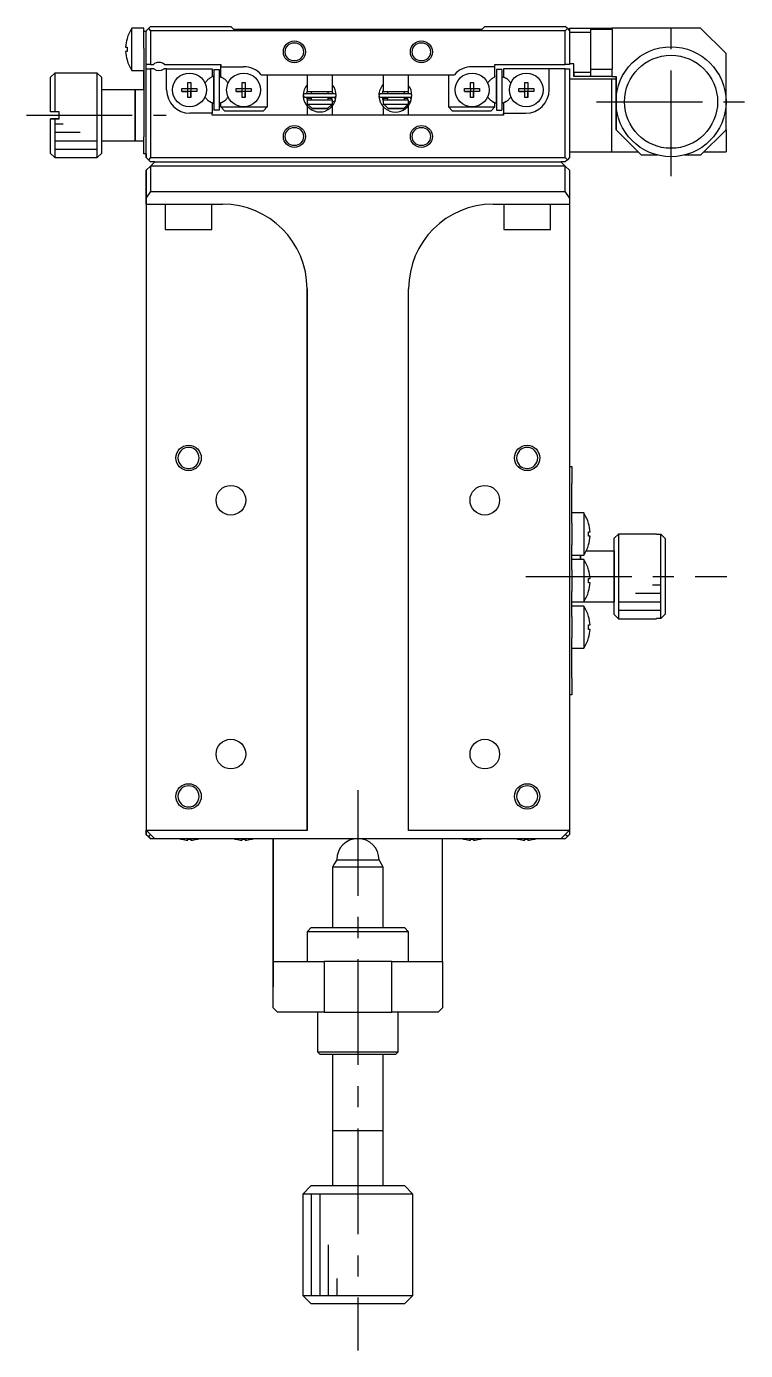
# Model space of a CAD drawing. Extents: x -300 to 278, y 128 to 594.
# Drawn here: x -117 to -32.1, y 437.4 to 593.9 of the extents above; entities that cross this region are included whole.
import ezdxf

# ---------------------------------------------------------------- set-up
doc = ezdxf.new("R2010")
doc.units = 0
doc.header["$LTSCALE"] = 10
doc.linetypes.add('CENTER', pattern=[2, 1.25, -0.25, 0.25, -0.25])
doc.layers.get('0').update_dxf_attribs({"linetype": 'CONTINUOUS'})
doc.layers.add('CENTER', color=1, linetype='CENTER')

msp = doc.modelspace()

# ---------------------------------------------------------------- linework, layer by layer
at = {"color": 7, "linetype": 'CONTINUOUS'}
for p, q in [((-104.574476, 588.707334), (-104.574476, 593.707334)), ((-103.182819, 593.707334), (-104.574476, 593.707334)), ((-103.182819, 593.357334), (-103.182819, 593.707334)), ((-103.182819, 591.357334), (-103.182819, 593.357334)), ((-103.182819, 593.357334), (-102.882819, 593.357334)), ((-102.882819, 593.407334), (-102.632819, 593.657334)), ((-102.632819, 593.657334), (-102.882819, 593.407334)), ((-102.882819, 589.407334), (-102.882819, 593.407334)), ((-102.882819, 593.407334), (-102.882819, 593.357334)), ((-102.382819, 593.907334), (-102.632819, 593.657334)), ((-102.632819, 593.657334), (-102.382819, 593.907334)), ((-102.632819, 593.657334), (-102.382819, 593.407334)), ((-102.382819, 593.907334), (-92.882819, 593.907334)), ((-102.382819, 593.407334), (-102.382819, 589.407334)), ((-53.382819, 593.407334), (-102.382819, 593.407334)), ((-92.532819, 593.557334), (-92.882819, 593.907334)), ((-63.232819, 593.557334), (-92.532819, 593.557334)), ((-62.882819, 593.907334), (-63.232819, 593.557334)), ((-63.232819, 593.557334), (-62.882819, 593.907334)), ((-62.882819, 593.907334), (-53.382819, 593.907334)), ((-53.132819, 593.657334), (-53.382819, 593.907334)), ((-53.382819, 593.407334), (-53.132819, 593.657334)), ((-53.382819, 589.407334), (-53.382819, 593.407334)), ((-53.132819, 593.657334), (-52.882819, 593.407334)), ((-52.882819, 593.707334), (-52.882819, 593.407334)), ((-52.882819, 593.407334), (-52.882819, 593.707334)), ((-52.882819, 593.707334), (-50.382819, 593.707334)), ((-52.882819, 593.407334), (-52.882819, 589.407334)), ((-50.382819, 593.207334), (-52.882819, 593.207334)), ((-50.382819, 593.707334), (-50.382819, 593.207334)), ((-50.382819, 593.707334), (-47.882819, 593.707334)), ((-47.882819, 593.638155), (-50.382819, 593.638155)), ((-47.782819, 593.557334), (-50.382819, 593.557334)), ((-50.382819, 593.207334), (-50.382819, 588.507334)), ((-47.882819, 593.707334), (-47.882819, 593.638155)), ((-37.382819, 593.707334), (-47.882819, 593.707334)), ((-47.882819, 593.638155), (-47.882819, 593.557334)), ((-47.782819, 588.857334), (-47.782819, 593.557334)), ((-34.382819, 590.707334), (-37.382819, 593.707334)), ((-105.152255, 592.469267), (-105.1454, 592.465923)), ((-105.152255, 592.469267), (-105.1454, 592.465923)), ((-105.317772, 591.467334), (-105.1454, 591.467334)), ((-105.1454, 590.947334), (-105.317772, 590.947334)), ((-105.1454, 591.467334), (-105.1454, 590.947334)), ((-103.182819, 591.357334), (-103.182819, 580.857334)), ((-34.382819, 585.007334), (-34.382819, 590.707334)), ((-105.1454, 589.948744), (-105.152255, 589.945401)), ((-105.1454, 589.948744), (-105.152255, 589.945401)), ((-104.574476, 588.707334), (-103.182819, 588.707334)), ((-103.182819, 586.407334), (-103.182819, 588.707334)), ((-102.882819, 588.907334), (-102.882819, 589.407334)), ((-102.382819, 589.407334), (-102.882819, 589.407334)), ((-102.882819, 578.407334), (-102.882819, 588.907334)), ((-102.882819, 588.907334), (-102.382819, 588.907334)), ((-102.382819, 589.407334), (-102.044257, 589.407334)), ((-102.382819, 588.907334), (-102.382819, 578.407334)), ((-101.982819, 588.907334), (-102.382819, 588.907334)), ((-100.482819, 588.907334), (-100.782819, 588.907334)), ((-100.721381, 589.407334), (-94.082819, 589.407334)), ((-100.482819, 586.407334), (-100.482819, 588.907334)), ((-100.482819, 588.907334), (-95.082819, 588.907334)), ((-95.082819, 588.907334), (-95.082819, 587.951746)), ((-94.882819, 588.807334), (-94.882819, 584.007334)), ((-94.882819, 588.807334), (-94.282819, 588.807334)), ((-94.882819, 588.807334), (-94.882819, 587.96623)), ((-94.282819, 588.807334), (-94.282819, 584.007334)), ((-94.082819, 589.407334), (-94.082819, 589.157334)), ((-94.082819, 589.157334), (-94.082819, 589.407334)), ((-94.082819, 589.157334), (-91.382819, 589.157334)), ((-94.082819, 587.951746), (-94.082819, 589.157334)), ((-94.082819, 587.951746), (-94.082819, 589.157334)), ((-61.682819, 589.157334), (-64.382819, 589.157334)), ((-61.682819, 589.157334), (-61.682819, 589.407334)), ((-61.682819, 589.407334), (-53.382819, 589.407334)), ((-61.682819, 587.951746), (-61.682819, 589.157334)), ((-61.482819, 588.807334), (-61.482819, 584.007334)), ((-61.482819, 588.807334), (-61.482819, 587.96623)), ((-60.882819, 588.807334), (-61.482819, 588.807334)), ((-60.882819, 588.807334), (-60.882819, 584.007334)), ((-60.682819, 588.907334), (-60.682819, 587.951746)), ((-55.282819, 588.907334), (-60.682819, 588.907334)), ((-60.682819, 588.907334), (-60.682819, 587.951746)), ((-55.282819, 586.407334), (-55.282819, 588.907334)), ((-53.382819, 588.907334), (-55.282819, 588.907334)), ((-55.282819, 586.407334), (-55.282819, 588.907334)), ((-52.882819, 589.407334), (-53.382819, 589.407334)), ((-53.382819, 578.407334), (-53.382819, 588.907334)), ((-53.382819, 588.907334), (-52.882819, 588.907334)), ((-52.382819, 589.507334), (-52.882819, 589.507334)), ((-52.882819, 588.907334), (-52.882819, 578.407334)), ((-52.382819, 588.507334), (-52.382819, 589.507334)), ((-52.382819, 588.507334), (-52.382819, 589.507334)), ((-52.382819, 588.507334), (-50.382819, 588.507334)), ((-52.382819, 588.507334), (-52.382819, 588.007334)), ((-52.382819, 588.007334), (-52.382819, 588.507334)), ((-50.382819, 588.857334), (-47.782819, 588.857334)), ((-50.382819, 588.507334), (-50.382819, 588.007334)), ((-47.882819, 588.857334), (-47.882819, 588.047597)), ((-113.682819, 588.407334), (-114.182819, 587.907334)), ((-114.182819, 583.807334), (-114.182819, 587.907334)), ((-114.182819, 583.807334), (-114.182819, 587.907334)), ((-113.682819, 588.407334), (-113.682819, 583.807334)), ((-108.682819, 588.407334), (-113.682819, 588.407334)), ((-108.682819, 578.407334), (-108.682819, 588.407334)), ((-108.182819, 587.907334), (-108.682819, 588.407334)), ((-108.182819, 587.907334), (-108.182819, 578.907334)), ((-97.962819, 587.293695), (-97.602819, 587.293695)), ((-97.962819, 586.587334), (-97.962819, 587.293695)), ((-97.602819, 587.293695), (-97.602819, 586.587334)), ((-97.602819, 587.293695), (-97.602819, 586.587334)), ((-95.082819, 587.951746), (-95.376569, 587.782149)), ((-94.882819, 584.757334), (-94.882819, 588.057334)), ((-94.882819, 587.96623), (-94.882819, 588.057334)), ((-94.882819, 587.96623), (-94.882819, 588.057334)), ((-94.882819, 587.96623), (-94.882819, 588.057334)), ((-94.882819, 587.96623), (-94.882819, 588.057334)), ((-94.882819, 587.96623), (-94.882819, 588.057334)), ((-94.882819, 587.96623), (-94.882819, 588.057334)), ((-94.882819, 587.96623), (-94.882819, 588.057334)), ((-94.882819, 587.96623), (-94.882819, 588.057334)), ((-94.882819, 587.96623), (-94.882819, 588.057334)), ((-94.882819, 587.96623), (-94.882819, 588.057334)), ((-94.882819, 587.96623), (-94.882819, 588.057334)), ((-94.882819, 587.96623), (-94.882819, 588.057334)), ((-94.882819, 587.96623), (-94.882819, 588.057334)), ((-94.882819, 587.96623), (-94.882819, 588.057334)), ((-93.789069, 587.782149), (-94.082819, 587.951746)), ((-93.789069, 587.782149), (-94.082819, 587.951746)), ((-91.562819, 587.293695), (-91.202819, 587.293695)), ((-91.562819, 586.587334), (-91.562819, 587.293695)), ((-91.202819, 587.293695), (-91.202819, 586.587334)), ((-91.202819, 587.293695), (-91.202819, 586.587334)), ((-89.303757, 588.207334), (-66.461881, 588.207334)), ((-88.582819, 588.207334), (-88.582819, 584.407334)), ((-83.882819, 588.207334), (-83.882819, 586.207334)), ((-80.882819, 586.207334), (-80.882819, 588.207334)), ((-74.882819, 588.207334), (-74.882819, 586.207334)), ((-71.882819, 586.207334), (-71.882819, 588.207334)), ((-67.182819, 588.207334), (-67.182819, 584.407334)), ((-67.182819, 588.207334), (-67.182819, 584.407334)), ((-64.562819, 587.293695), (-64.202819, 587.293695)), ((-64.562819, 586.587334), (-64.562819, 587.293695)), ((-64.202819, 587.293695), (-64.202819, 586.587334)), ((-64.202819, 587.293695), (-64.202819, 586.587334)), ((-61.976569, 587.782149), (-61.682819, 587.951746)), ((-61.482821, 584.757334), (-61.482821, 588.057334)), ((-61.482821, 587.96623), (-61.482821, 588.057334)), ((-61.482821, 587.96623), (-61.482821, 588.057334)), ((-61.482821, 587.96623), (-61.482821, 588.057334)), ((-61.482821, 587.96623), (-61.482821, 588.057334)), ((-61.482821, 587.96623), (-61.482821, 588.057334)), ((-61.482821, 587.96623), (-61.482821, 588.057334)), ((-61.482821, 587.96623), (-61.482821, 588.057334)), ((-61.482821, 587.96623), (-61.482821, 588.057334)), ((-61.482821, 587.96623), (-61.482821, 588.057334)), ((-61.482821, 587.96623), (-61.482821, 588.057334)), ((-61.482821, 587.96623), (-61.482821, 588.057334)), ((-61.482821, 587.96623), (-61.482821, 588.057334)), ((-61.482821, 587.96623), (-61.482821, 588.057334)), ((-61.482821, 587.96623), (-61.482821, 588.057334)), ((-60.682819, 587.951746), (-60.389069, 587.782149)), ((-60.682819, 587.951746), (-60.389069, 587.782149)), ((-58.162819, 587.293695), (-57.802819, 587.293695)), ((-58.162819, 586.587334), (-58.162819, 587.293695)), ((-57.802819, 587.293695), (-57.802819, 586.587334)), ((-57.802819, 587.293695), (-57.802819, 586.587334)), ((-52.882819, 587.707334), (-47.882819, 587.707334)), ((-50.382819, 588.007334), (-52.382819, 588.007334)), ((-50.382819, 588.047597), (-47.882819, 588.047597)), ((-47.882819, 588.007334), (-50.382819, 588.007334)), ((-47.882819, 588.047597), (-47.882819, 588.007334)), ((-47.882819, 588.007334), (-47.382819, 588.007334)), ((-47.882819, 579.107334), (-47.882819, 587.707334)), ((-47.882819, 587.707334), (-47.382819, 587.707334)), ((-47.382819, 588.007334), (-47.382819, 585.007334)), ((-47.382819, 585.007334), (-47.382819, 588.007334)), ((-104.182819, 586.407334), (-108.182819, 586.407334)), ((-104.182819, 586.407334), (-104.182819, 580.407334)), ((-104.182819, 580.407334), (-104.182819, 586.407334)), ((-103.182819, 586.407334), (-104.182819, 586.407334)), ((-98.669181, 586.587334), (-97.962819, 586.587334)), ((-98.669181, 586.227334), (-98.669181, 586.587334)), ((-97.962819, 586.227334), (-98.669181, 586.227334)), ((-98.669181, 586.227334), (-97.962819, 586.227334)), ((-97.952447, 586.576962), (-97.962819, 586.587334)), ((-97.952447, 586.237706), (-97.962819, 586.227334)), ((-97.962819, 585.520972), (-97.962819, 586.227334)), ((-97.602819, 585.520972), (-97.962819, 585.520972)), ((-97.952447, 586.237706), (-97.952447, 586.576962)), ((-97.952447, 586.576962), (-97.613191, 586.576962)), ((-97.613191, 586.237706), (-97.952447, 586.237706)), ((-97.613191, 586.576962), (-97.602819, 586.587334)), ((-97.613191, 586.576962), (-97.613191, 586.237706)), ((-97.613191, 586.237706), (-97.602819, 586.227334)), ((-97.602819, 586.587334), (-96.896458, 586.587334)), ((-97.602819, 586.227334), (-97.602819, 585.520972)), ((-96.896458, 586.227334), (-97.602819, 586.227334)), ((-96.896458, 586.227334), (-97.602819, 586.227334)), ((-97.602819, 585.520972), (-97.602819, 586.227334)), ((-96.896458, 586.587334), (-96.896458, 586.227334)), ((-92.269181, 586.587334), (-91.562819, 586.587334)), ((-92.269181, 586.227334), (-92.269181, 586.587334)), ((-91.562819, 586.227334), (-92.269181, 586.227334)), ((-92.269181, 586.227334), (-91.562819, 586.227334)), ((-91.552447, 586.576962), (-91.562819, 586.587334)), ((-91.552447, 586.237706), (-91.562819, 586.227334)), ((-91.562819, 585.520972), (-91.562819, 586.227334)), ((-91.202819, 585.520972), (-91.562819, 585.520972)), ((-91.552447, 586.237706), (-91.552447, 586.576962)), ((-91.552447, 586.576962), (-91.213191, 586.576962)), ((-91.213191, 586.237706), (-91.552447, 586.237706)), ((-91.213191, 586.576962), (-91.202819, 586.587334)), ((-91.213191, 586.576962), (-91.213191, 586.237706)), ((-91.213191, 586.237706), (-91.202819, 586.227334)), ((-91.202819, 586.587334), (-90.496458, 586.587334)), ((-91.202819, 586.227334), (-91.202819, 585.520972)), ((-90.496458, 586.227334), (-91.202819, 586.227334)), ((-91.202819, 585.520972), (-91.202819, 586.227334)), ((-90.496458, 586.227334), (-91.202819, 586.227334)), ((-90.496458, 586.587334), (-90.496458, 586.227334)), ((-84.339639, 585.733244), (-84.336012, 585.63262)), ((-80.640866, 585.955184), (-84.140866, 585.955184)), ((-84.140866, 585.555184), (-80.640866, 585.555184)), ((-83.841419, 585.207154), (-83.928865, 585.555182)), ((-83.928546, 585.955186), (-83.87424, 586.207447)), ((-83.882819, 586.207334), (-80.882819, 586.207334)), ((-83.882819, 586.207334), (-83.382819, 586.207334)), ((-83.835689, 585.305798), (-83.832965, 585.32039)), ((-83.832965, 585.32039), (-83.829501, 585.334826)), ((-83.829501, 585.334826), (-83.825307, 585.349065)), ((-83.825307, 585.349065), (-83.820394, 585.363072)), ((-83.820394, 585.363072), (-83.814778, 585.37681)), ((-83.814778, 585.37681), (-83.808473, 585.390244)), ((-83.808473, 585.390244), (-83.801499, 585.40334)), ((-83.801499, 585.40334), (-83.793875, 585.416065)), ((-83.382819, 585.407334), (-83.799569, 585.407334)), ((-83.793875, 585.416065), (-83.785622, 585.428388)), ((-83.785622, 585.428388), (-83.776763, 585.440279)), ((-83.776763, 585.440279), (-83.767322, 585.451709)), ((-83.767322, 585.451709), (-83.757324, 585.46265)), ((-83.757324, 585.46265), (-83.746797, 585.473078)), ((-83.746797, 585.473078), (-83.735768, 585.482968)), ((-83.735768, 585.482968), (-83.724266, 585.492298)), ((-83.724266, 585.492298), (-83.712319, 585.501045)), ((-83.712319, 585.501045), (-83.699959, 585.509192)), ((-83.699959, 585.509192), (-83.687217, 585.51672)), ((-83.687217, 585.51672), (-83.674124, 585.523612)), ((-83.674124, 585.523612), (-83.660712, 585.529855)), ((-83.660712, 585.529855), (-83.647014, 585.535433)), ((-83.647014, 585.535433), (-83.633064, 585.540336)), ((-83.633064, 585.540336), (-83.618894, 585.544554)), ((-83.618894, 585.544554), (-83.604538, 585.548078)), ((-83.604538, 585.548078), (-83.590031, 585.5509)), ((-83.590031, 585.5509), (-83.575407, 585.553014)), ((-83.575407, 585.553014), (-83.5607, 585.554418)), ((-83.5607, 585.554418), (-83.545945, 585.555107)), ((-83.545945, 585.555107), (-83.539255, 585.555184)), ((-83.382819, 586.207334), (-81.382819, 586.207334)), ((-83.382819, 586.207334), (-81.382819, 586.207334)), ((-83.382819, 586.207334), (-83.382819, 585.955184)), ((-83.382819, 585.555184), (-83.382819, 585.207334)), ((-81.382819, 586.207334), (-80.882819, 586.207334)), ((-81.382819, 585.955184), (-81.382819, 586.207334)), ((-81.382819, 585.207334), (-81.382819, 585.555184)), ((-80.9826, 585.407334), (-81.382819, 585.407334)), ((-81.242477, 585.555184), (-81.228487, 585.554855)), ((-81.228487, 585.554855), (-81.213756, 585.553813)), ((-81.213756, 585.553813), (-81.199094, 585.552059)), ((-81.199094, 585.552059), (-81.184536, 585.549597)), ((-81.184536, 585.549597), (-81.170115, 585.546433)), ((-81.170115, 585.546433), (-81.155867, 585.542573)), ((-81.155867, 585.542573), (-81.141824, 585.538027)), ((-81.141824, 585.538027), (-81.128019, 585.532803)), ((-81.128019, 585.532803), (-81.114486, 585.526914)), ((-81.114486, 585.526914), (-81.101256, 585.520371)), ((-81.101256, 585.520371), (-81.088361, 585.513191)), ((-81.088361, 585.513191), (-81.075833, 585.505387)), ((-81.075833, 585.505387), (-81.063702, 585.496977)), ((-81.063702, 585.496977), (-81.051999, 585.487981)), ((-81.051999, 585.487981), (-81.040751, 585.478417)), ((-81.040751, 585.478417), (-81.029988, 585.468308)), ((-81.029988, 585.468308), (-81.019737, 585.457676)), ((-81.019737, 585.457676), (-81.010025, 585.446545)), ((-81.010025, 585.446545), (-81.000877, 585.434942)), ((-81.000877, 585.434942), (-80.992318, 585.422893)), ((-80.992318, 585.422893), (-80.98437, 585.410427)), ((-80.98437, 585.410427), (-80.977056, 585.397573)), ((-80.977056, 585.397573), (-80.970396, 585.384364)), ((-80.970396, 585.384364), (-80.964409, 585.37083)), ((-80.964409, 585.37083), (-80.959111, 585.357007)), ((-80.959111, 585.357007), (-80.95452, 585.342928)), ((-80.95452, 585.342928), (-80.950647, 585.328628)), ((-80.950647, 585.328628), (-80.947506, 585.314146)), ((-80.947506, 585.314146), (-80.945106, 585.299518)), ((-80.907632, 586.207468), (-80.852884, 585.955211)), ((-80.609027, 585.555865), (-80.609863, 585.557623)), ((-80.595011, 585.524276), (-80.609027, 585.555865)), ((-80.582591, 585.492038), (-80.595011, 585.524276)), ((-80.571799, 585.459233), (-80.582591, 585.492038)), ((-80.577785, 585.040165), (-80.442185, 585.72786)), ((-80.562661, 585.425939), (-80.571799, 585.459233)), ((-80.555197, 585.392238), (-80.562661, 585.425939)), ((-80.549427, 585.358214), (-80.555197, 585.392238)), ((-80.545364, 585.323948), (-80.549427, 585.358214)), ((-80.543018, 585.289525), (-80.545364, 585.323948)), ((-75.397681, 585.722505), (-75.394055, 585.621881)), ((-71.698908, 585.944444), (-75.198908, 585.944444)), ((-75.198908, 585.544444), (-71.698908, 585.544444)), ((-74.901705, 585.202388), (-74.986907, 585.544443)), ((-74.986589, 585.944447), (-74.918356, 586.24027)), ((-74.918356, 586.24027), (-74.882954, 586.335155)), ((-74.891008, 585.309651), (-74.887544, 585.324086)), ((-74.887544, 585.324086), (-74.883349, 585.338326)), ((-74.883349, 585.338326), (-74.878437, 585.352333)), ((-74.882819, 586.207334), (-71.882819, 586.207334)), ((-74.882819, 586.207334), (-74.382819, 586.207334)), ((-74.882819, 585.339838), (-74.882819, 585.207334)), ((-74.878437, 585.352333), (-74.87282, 585.366071)), ((-74.87282, 585.366071), (-74.866516, 585.379505)), ((-74.866516, 585.379505), (-74.859542, 585.392601)), ((-74.859542, 585.392601), (-74.851917, 585.405326)), ((-74.851917, 585.405326), (-74.843664, 585.417649)), ((-74.382819, 585.407334), (-74.850645, 585.407334)), ((-74.843664, 585.417649), (-74.834805, 585.42954)), ((-74.834805, 585.42954), (-74.825364, 585.440969)), ((-74.825364, 585.440969), (-74.815367, 585.451911)), ((-74.815367, 585.451911), (-74.80484, 585.462339)), ((-74.80484, 585.462339), (-74.793811, 585.472229)), ((-74.793811, 585.472229), (-74.782308, 585.481558)), ((-74.782308, 585.481558), (-74.770362, 585.490306)), ((-74.770362, 585.490306), (-74.758002, 585.498453)), ((-74.758002, 585.498453), (-74.74526, 585.505981)), ((-74.74526, 585.505981), (-74.732166, 585.512873)), ((-74.732166, 585.512873), (-74.718755, 585.519115)), ((-74.718755, 585.519115), (-74.705057, 585.524694)), ((-74.705057, 585.524694), (-74.691106, 585.529597)), ((-74.691106, 585.529597), (-74.676936, 585.533815)), ((-74.676936, 585.533815), (-74.662581, 585.537338)), ((-74.662581, 585.537338), (-74.648074, 585.54016)), ((-74.648074, 585.54016), (-74.63345, 585.542275)), ((-74.63345, 585.542275), (-74.618743, 585.543678)), ((-74.618743, 585.543678), (-74.603987, 585.544368)), ((-74.603987, 585.544368), (-74.597297, 585.544444)), ((-74.382819, 586.207334), (-72.382819, 586.207334)), ((-74.382819, 586.207334), (-72.382819, 586.207334)), ((-74.382819, 586.207334), (-74.382819, 585.944444)), ((-74.382819, 585.544444), (-74.382819, 585.207334)), ((-72.382819, 586.207334), (-71.882819, 586.207334)), ((-72.382819, 585.944444), (-72.382819, 586.207334)), ((-72.382819, 585.207334), (-72.382819, 585.544444)), ((-72.047242, 585.407334), (-72.382819, 585.407334)), ((-72.300519, 585.544444), (-72.28653, 585.544116)), ((-72.28653, 585.544116), (-72.271799, 585.543074)), ((-72.271799, 585.543074), (-72.257136, 585.54132)), ((-72.257136, 585.54132), (-72.242578, 585.538858)), ((-72.242578, 585.538858), (-72.228158, 585.535694)), ((-72.228158, 585.535694), (-72.21391, 585.531834)), ((-72.21391, 585.531834), (-72.199867, 585.527287)), ((-72.199867, 585.527287), (-72.186062, 585.522064)), ((-72.186062, 585.522064), (-72.172529, 585.516174)), ((-72.172529, 585.516174), (-72.159299, 585.509632)), ((-72.159299, 585.509632), (-72.146404, 585.502451)), ((-72.146404, 585.502451), (-72.133876, 585.494648)), ((-72.133876, 585.494648), (-72.121745, 585.486238)), ((-72.121745, 585.486238), (-72.110041, 585.477242)), ((-72.110041, 585.477242), (-72.098794, 585.467678)), ((-72.098794, 585.467678), (-72.088031, 585.457569)), ((-72.088031, 585.457569), (-72.07778, 585.446936)), ((-72.07778, 585.446936), (-72.068068, 585.435806)), ((-72.068068, 585.435806), (-72.05892, 585.424203)), ((-72.05892, 585.424203), (-72.050361, 585.412154)), ((-72.050361, 585.412154), (-72.042413, 585.399688)), ((-72.042413, 585.399688), (-72.035099, 585.386834)), ((-72.035099, 585.386834), (-72.028439, 585.373625)), ((-72.028439, 585.373625), (-72.022451, 585.360091)), ((-72.022451, 585.360091), (-72.017154, 585.346268)), ((-72.017154, 585.346268), (-72.012562, 585.332188)), ((-72.012562, 585.332188), (-72.00869, 585.317889)), ((-72.00869, 585.317889), (-72.005549, 585.303407)), ((-71.969006, 586.207486), (-71.910927, 585.944471)), ((-71.66707, 585.545126), (-71.667906, 585.546884)), ((-71.653053, 585.513536), (-71.66707, 585.545126)), ((-71.640634, 585.481299), (-71.653053, 585.513536)), ((-71.629842, 585.448493), (-71.640634, 585.481299)), ((-71.635827, 585.029426), (-71.500227, 585.717121)), ((-71.620703, 585.4152), (-71.629842, 585.448493)), ((-71.61324, 585.381499), (-71.620703, 585.4152)), ((-71.60747, 585.347475), (-71.61324, 585.381499)), ((-71.603407, 585.313209), (-71.60747, 585.347475)), ((-71.601061, 585.278786), (-71.603407, 585.313209)), ((-65.269181, 586.587334), (-64.562819, 586.587334)), ((-65.269181, 586.227334), (-65.269181, 586.587334)), ((-64.562819, 586.227334), (-65.269181, 586.227334)), ((-65.269181, 586.227334), (-64.562819, 586.227334)), ((-64.552447, 586.576962), (-64.562819, 586.587334)), ((-64.552447, 586.237706), (-64.562819, 586.227334)), ((-64.562819, 585.520972), (-64.562819, 586.227334)), ((-64.202819, 585.520972), (-64.562819, 585.520972)), ((-64.552447, 586.237706), (-64.552447, 586.576962)), ((-64.552447, 586.576962), (-64.213191, 586.576962)), ((-64.213191, 586.237706), (-64.552447, 586.237706)), ((-64.213191, 586.576962), (-64.202819, 586.587334)), ((-64.213191, 586.576962), (-64.213191, 586.237706)), ((-64.213191, 586.237706), (-64.202819, 586.227334)), ((-64.202819, 586.587334), (-63.496458, 586.587334)), ((-64.202819, 586.227334), (-64.202819, 585.520972)), ((-63.496458, 586.227334), (-64.202819, 586.227334)), ((-63.496458, 586.227334), (-64.202819, 586.227334)), ((-64.202819, 585.520972), (-64.202819, 586.227334)), ((-63.496458, 586.587334), (-63.496458, 586.227334)), ((-58.869181, 586.587334), (-58.162819, 586.587334)), ((-58.869181, 586.227334), (-58.869181, 586.587334)), ((-58.162819, 586.227334), (-58.869181, 586.227334)), ((-58.869181, 586.227334), (-58.162819, 586.227334)), ((-58.152447, 586.576962), (-58.162819, 586.587334)), ((-58.152447, 586.237706), (-58.162819, 586.227334)), ((-58.162819, 585.520972), (-58.162819, 586.227334)), ((-57.802819, 585.520972), (-58.162819, 585.520972)), ((-58.152447, 586.237706), (-58.152447, 586.576962)), ((-58.152447, 586.576962), (-57.813191, 586.576962)), ((-57.813191, 586.237706), (-58.152447, 586.237706)), ((-57.813191, 586.576962), (-57.802819, 586.587334)), ((-57.813191, 586.576962), (-57.813191, 586.237706)), ((-57.813191, 586.237706), (-57.802819, 586.227334)), ((-57.802819, 586.587334), (-57.096458, 586.587334)), ((-57.802819, 586.227334), (-57.802819, 585.520972)), ((-57.096458, 586.227334), (-57.802819, 586.227334)), ((-57.096458, 586.227334), (-57.802819, 586.227334)), ((-57.802819, 585.520972), (-57.802819, 586.227334)), ((-57.096458, 586.587334), (-57.096458, 586.227334)), ((-113.682819, 583.807334), (-114.182819, 583.807334)), ((-113.182819, 583.807334), (-113.682819, 583.807334)), ((-113.182819, 583.007334), (-113.182819, 583.807334)), ((-113.182819, 583.007334), (-113.182819, 583.807334)), ((-103.182821, 585.007334), (-103.182821, 581.707334)), ((-95.376569, 585.032519), (-95.082819, 584.862922)), ((-95.082819, 584.862922), (-95.082819, 583.657334)), ((-94.882819, 584.757334), (-94.882819, 584.848438)), ((-94.882819, 584.757334), (-94.882819, 584.848438)), ((-94.882819, 584.757334), (-94.882819, 584.848438)), ((-94.882819, 584.757334), (-94.882819, 584.848438)), ((-94.882819, 584.757334), (-94.882819, 584.848438)), ((-94.882819, 584.757334), (-94.882819, 584.848438)), ((-94.882819, 584.757334), (-94.882819, 584.848438)), ((-94.882819, 584.757334), (-94.882819, 584.848438)), ((-94.882819, 584.757334), (-94.882819, 584.848438)), ((-94.882819, 584.848438), (-94.882819, 584.007334)), ((-94.882819, 584.757334), (-94.882819, 584.848438)), ((-94.882819, 584.757334), (-94.882819, 584.848438)), ((-94.882819, 584.757334), (-94.882819, 584.848438)), ((-94.882819, 584.757334), (-94.882819, 584.848438)), ((-94.882819, 584.757334), (-94.882819, 584.848438)), ((-94.882819, 584.757334), (-94.882819, 584.848438)), ((-94.882819, 584.757334), (-94.882819, 584.848438)), ((-94.882819, 584.757334), (-94.882819, 584.848438)), ((-94.882819, 584.757334), (-94.882819, 584.848438)), ((-94.882819, 584.757334), (-94.882819, 584.848438)), ((-94.282819, 584.007334), (-94.882819, 584.007334)), ((-94.082819, 584.862922), (-93.789069, 585.032519)), ((-94.082819, 584.862922), (-93.789069, 585.032519)), ((-94.082819, 584.407334), (-94.082819, 584.862922)), ((-94.082819, 584.407334), (-94.082819, 584.862922)), ((-94.082819, 584.407334), (-91.382819, 584.407334)), ((-93.582819, 583.907334), (-94.082819, 584.407334)), ((-94.082819, 584.407334), (-93.582819, 583.907334)), ((-89.082819, 583.907334), (-93.582819, 583.907334)), ((-91.382819, 584.407334), (-88.582819, 584.407334)), ((-88.582819, 584.407334), (-89.082819, 583.907334)), ((-84.203708, 585.040837), (-84.183682, 584.98817)), ((-84.182831, 584.98861), (-84.159244, 584.935699)), ((-80.882819, 585.207334), (-83.882819, 585.207334)), ((-83.882819, 585.207334), (-83.882819, 584.707334)), ((-83.882819, 584.707334), (-83.828502, 584.707334)), ((-83.882819, 584.707334), (-83.828502, 584.707334)), ((-83.882819, 584.502395), (-83.882819, 584.502292)), ((-83.882819, 584.502047), (-83.882819, 584.501941)), ((-83.882819, 584.501209), (-83.882819, 583.407334)), ((-83.839348, 585.261459), (-83.838885, 585.276293)), ((-83.839053, 585.246624), (-83.839348, 585.261459)), ((-83.838, 585.231826), (-83.839053, 585.246624)), ((-83.838885, 585.276293), (-83.837664, 585.291086)), ((-83.836194, 585.217105), (-83.838, 585.231826)), ((-83.837664, 585.291086), (-83.835689, 585.305798)), ((-83.834568, 585.20732), (-83.836194, 585.217105)), ((-83.828502, 584.707334), (-80.937136, 584.707334)), ((-83.299334, 584.207334), (-83.828502, 584.707334)), ((-81.466304, 584.207334), (-83.299334, 584.207334)), ((-83.299334, 584.207334), (-81.466304, 584.207334)), ((-80.937136, 584.707334), (-81.466304, 584.207334)), ((-80.946538, 585.210848), (-80.947163, 585.207321)), ((-80.944409, 585.225538), (-80.946538, 585.210848)), ((-80.945106, 585.299518), (-80.943454, 585.284782)), ((-80.943034, 585.240315), (-80.944409, 585.225538)), ((-80.943454, 585.284782), (-80.942556, 585.269977)), ((-80.942416, 585.255141), (-80.943034, 585.240315)), ((-80.942556, 585.269977), (-80.942416, 585.255141)), ((-80.937136, 584.707334), (-80.882819, 584.707334)), ((-80.831145, 585.048975), (-80.882829, 585.074411)), ((-80.882819, 584.707334), (-80.882819, 585.207334)), ((-80.882819, 585.085503), (-80.87041, 585.079162)), ((-80.882819, 583.407334), (-80.882819, 584.520674)), ((-80.87041, 585.079162), (-80.857455, 585.072746)), ((-80.857455, 585.072746), (-80.844033, 585.066292)), ((-80.844033, 585.066292), (-80.830228, 585.059842)), ((-80.602857, 584.979298), (-80.831145, 585.048975)), ((-80.830228, 585.059842), (-80.816126, 585.053435)), ((-80.816126, 585.053435), (-80.801812, 585.04711)), ((-80.801812, 585.04711), (-80.787375, 585.040907)), ((-80.787375, 585.040907), (-80.772905, 585.034864)), ((-80.772905, 585.034864), (-80.758491, 585.029018)), ((-80.758491, 585.029018), (-80.744221, 585.023405)), ((-80.744221, 585.023405), (-80.730184, 585.01806)), ((-80.730184, 585.01806), (-80.716467, 585.013017)), ((-80.716467, 585.013017), (-80.703154, 585.008305)), ((-80.703154, 585.008305), (-80.690328, 585.003954)), ((-80.690328, 585.003954), (-80.678067, 584.999992)), ((-80.678067, 584.999992), (-80.666447, 584.996441)), ((-80.666447, 584.996441), (-80.65554, 584.993326)), ((-80.65554, 584.993326), (-80.645414, 584.990664)), ((-80.645414, 584.990664), (-80.63613, 584.988471)), ((-80.63613, 584.988471), (-80.627746, 584.986763)), ((-80.627746, 584.986763), (-80.620315, 584.985549)), ((-80.620315, 584.985549), (-80.613881, 584.984836)), ((-80.613881, 584.984836), (-80.608485, 584.984629)), ((-80.608485, 584.984629), (-80.604159, 584.98493)), ((-80.604159, 584.98493), (-80.601944, 584.985394)), ((-80.601944, 584.985394), (-80.598049, 584.98817)), ((-80.598049, 584.98817), (-80.585895, 585.01856)), ((-80.585895, 585.01856), (-80.574642, 585.051221)), ((-80.574642, 585.051221), (-80.565037, 585.084394)), ((-80.565037, 585.084394), (-80.557103, 585.117995)), ((-80.557103, 585.117995), (-80.550859, 585.151942)), ((-80.550859, 585.151942), (-80.54632, 585.186153)), ((-80.54632, 585.186153), (-80.543496, 585.220543)), ((-80.543496, 585.220543), (-80.542395, 585.255029)), ((-80.542395, 585.255029), (-80.543018, 585.289525)), ((-75.261751, 585.030098), (-75.241724, 584.97743)), ((-75.240873, 584.977871), (-75.217287, 584.92496)), ((-74.882933, 585.154508), (-74.901705, 585.202388)), ((-74.897391, 585.25072), (-74.896927, 585.265554)), ((-74.897095, 585.235885), (-74.897391, 585.25072)), ((-74.896043, 585.221087), (-74.897095, 585.235885)), ((-74.896927, 585.265554), (-74.895706, 585.280346)), ((-74.894343, 585.207088), (-74.896043, 585.221087)), ((-74.895706, 585.280346), (-74.893731, 585.295058)), ((-74.882898, 585.158458), (-74.894343, 585.207088)), ((-74.893731, 585.295058), (-74.891008, 585.309651)), ((-71.882819, 585.207334), (-74.882819, 585.207334)), ((-74.882819, 585.207334), (-74.882819, 584.707334)), ((-74.882819, 584.707334), (-74.828502, 584.707334)), ((-74.882819, 584.707334), (-74.828502, 584.707334)), ((-74.882819, 584.424695), (-74.882819, 583.407334)), ((-74.828502, 584.707334), (-71.937136, 584.707334)), ((-74.299334, 584.207334), (-74.828502, 584.707334)), ((-72.466304, 584.207334), (-74.299334, 584.207334)), ((-74.299334, 584.207334), (-72.466304, 584.207334)), ((-71.937136, 584.707334), (-72.466304, 584.207334)), ((-72.005549, 585.303407), (-72.003148, 585.288778)), ((-72.002452, 585.214799), (-72.003439, 585.207321)), ((-72.003148, 585.288778), (-72.001497, 585.274042)), ((-72.001077, 585.229576), (-72.002452, 585.214799)), ((-72.001497, 585.274042), (-72.000599, 585.259237)), ((-72.000459, 585.244402), (-72.001077, 585.229576)), ((-72.000599, 585.259237), (-72.000459, 585.244402)), ((-71.937136, 584.707334), (-71.882819, 584.707334)), ((-71.660902, 584.96856), (-71.882822, 585.035343)), ((-71.882819, 584.707334), (-71.882819, 585.207334)), ((-71.882819, 585.046605), (-71.868879, 585.040338)), ((-71.882819, 584.585628), (-71.882819, 584.585916)), ((-71.882819, 584.584514), (-71.882819, 584.584725)), ((-71.882819, 583.407334), (-71.882819, 584.58447)), ((-71.868879, 585.040338), (-71.854767, 585.034165)), ((-71.854767, 585.034165), (-71.840566, 585.028122)), ((-71.840566, 585.028122), (-71.826362, 585.022246)), ((-71.826362, 585.022246), (-71.81224, 585.016571)), ((-71.81224, 585.016571), (-71.798282, 585.011132)), ((-71.798282, 585.011132), (-71.784573, 585.00596)), ((-71.784573, 585.00596), (-71.771194, 585.001086)), ((-71.771194, 585.001086), (-71.758224, 584.99654)), ((-71.758224, 584.99654), (-71.745742, 584.992348)), ((-71.745742, 584.992348), (-71.733821, 584.988536)), ((-71.733821, 584.988536), (-71.722531, 584.985126)), ((-71.722531, 584.985126), (-71.711942, 584.982139)), ((-71.711942, 584.982139), (-71.702114, 584.979591)), ((-71.702114, 584.979591), (-71.693108, 584.977499)), ((-71.693108, 584.977499), (-71.684977, 584.975875)), ((-71.684977, 584.975875), (-71.677768, 584.974729)), ((-71.677768, 584.974729), (-71.671526, 584.974067)), ((-71.671526, 584.974067), (-71.666287, 584.973893)), ((-71.666287, 584.973893), (-71.662082, 584.974209)), ((-71.662082, 584.974209), (-71.659986, 584.974655)), ((-71.659986, 584.974655), (-71.656092, 584.97743)), ((-71.656092, 584.97743), (-71.643938, 585.007821)), ((-71.643938, 585.007821), (-71.632685, 585.040482)), ((-71.632685, 585.040482), (-71.623079, 585.073654)), ((-71.623079, 585.073654), (-71.615145, 585.107256)), ((-71.615145, 585.107256), (-71.608901, 585.141203)), ((-71.608901, 585.141203), (-71.604362, 585.175414)), ((-71.604362, 585.175414), (-71.601539, 585.209804)), ((-71.601539, 585.209804), (-71.600438, 585.244289)), ((-71.600438, 585.244289), (-71.601061, 585.278786)), ((-67.182819, 584.407334), (-64.382819, 584.407334)), ((-66.682819, 583.907334), (-67.182819, 584.407334)), ((-67.182819, 584.407334), (-66.682819, 583.907334)), ((-62.182819, 583.907334), (-66.682819, 583.907334)), ((-64.382819, 584.407334), (-61.682819, 584.407334)), ((-61.682819, 584.407334), (-62.182819, 583.907334)), ((-61.682819, 584.862922), (-61.976569, 585.032519)), ((-61.682819, 584.407334), (-61.682819, 584.862922)), ((-61.482821, 584.757334), (-61.482821, 584.848438)), ((-61.482821, 584.757334), (-61.482821, 584.848438)), ((-61.482821, 584.757334), (-61.482821, 584.848438)), ((-61.482821, 584.757334), (-61.482821, 584.848438)), ((-61.482821, 584.757334), (-61.482821, 584.848438)), ((-61.482821, 584.757334), (-61.482821, 584.848438)), ((-61.482821, 584.757334), (-61.482821, 584.848438)), ((-61.482821, 584.757334), (-61.482821, 584.848438)), ((-61.482821, 584.757334), (-61.482821, 584.848438)), ((-61.482821, 584.757334), (-61.482821, 584.848438)), ((-61.482821, 584.757334), (-61.482821, 584.848438)), ((-61.482821, 584.757334), (-61.482821, 584.848438)), ((-61.482821, 584.757334), (-61.482821, 584.848438)), ((-61.482821, 584.757334), (-61.482821, 584.848438)), ((-61.482821, 584.757334), (-61.482821, 584.848438)), ((-61.482821, 584.757334), (-61.482821, 584.848438)), ((-61.482821, 584.757334), (-61.482821, 584.848438)), ((-61.482821, 584.757334), (-61.482821, 584.848438)), ((-61.482821, 584.757334), (-61.482821, 584.848438)), ((-61.482819, 584.848438), (-61.482819, 584.007334)), ((-61.482819, 584.007334), (-60.882819, 584.007334)), ((-60.389069, 585.032519), (-60.682819, 584.862922)), ((-60.389069, 585.032519), (-60.682819, 584.862922)), ((-60.682819, 584.862922), (-60.682819, 583.657334)), ((-60.682819, 584.862922), (-60.682819, 583.657334)), ((-47.382819, 585.007334), (-47.382819, 581.707334)), ((-47.382819, 581.707334), (-47.382819, 585.007334)), ((-34.382819, 581.707334), (-34.382819, 585.007334)), ((-114.182819, 578.907334), (-114.182819, 583.007334)), ((-114.182819, 578.907334), (-114.182819, 583.007334)), ((-114.182819, 583.007334), (-113.682819, 583.007334)), ((-113.682819, 583.007334), (-114.182819, 583.007334)), ((-113.182819, 583.007334), (-113.682819, 583.007334)), ((-113.682819, 583.007334), (-113.682819, 578.407334)), ((-113.682819, 583.007334), (-113.182819, 583.007334)), ((-95.082819, 583.657334), (-97.732819, 583.657334)), ((-95.082819, 583.407334), (-95.082819, 583.657334)), ((-92.882819, 583.407334), (-95.082819, 583.407334)), ((-60.682819, 583.407334), (-92.882819, 583.407334)), ((-60.682819, 583.657334), (-60.682819, 583.407334)), ((-60.682819, 583.657334), (-58.032819, 583.657334)), ((-60.682819, 583.407334), (-60.682819, 583.657334)), ((-103.182819, 578.857334), (-103.182819, 580.857334)), ((-47.382819, 581.707334), (-44.382819, 578.707334)), ((-44.382819, 578.707334), (-47.382819, 581.707334)), ((-37.382819, 578.707334), (-34.382819, 581.707334)), ((-34.382819, 581.707334), (-34.382819, 579.107334)), ((-108.182819, 580.407334), (-104.182819, 580.407334)), ((-104.182819, 580.407334), (-103.182819, 580.407334)), ((-103.182819, 578.857334), (-103.182819, 580.407334)), ((-52.882819, 579.107334), (-47.882819, 579.107334)), ((-47.882819, 579.107334), (-44.782819, 579.107334)), ((-36.982819, 579.107334), (-34.382819, 579.107334)), ((-114.182819, 578.907334), (-113.682819, 578.407334)), ((-113.682819, 578.407334), (-108.682819, 578.407334)), ((-108.682819, 578.407334), (-108.182819, 578.907334)), ((-102.882819, 578.857334), (-103.182819, 578.857334)), ((-102.882819, 578.857334), (-102.882819, 578.407334)), ((-102.632819, 578.157334), (-102.882819, 578.407334)), ((-102.882819, 578.407334), (-102.632819, 578.157334)), ((-102.382819, 578.407334), (-102.632819, 578.157334)), ((-102.632819, 578.157334), (-102.382819, 577.907334)), ((-102.382819, 577.907334), (-102.632819, 578.157334)), ((-102.382819, 578.407334), (-53.382819, 578.407334)), ((-101.882819, 577.907334), (-102.382819, 577.407334)), ((-102.382819, 577.407334), (-101.882819, 577.907334)), ((-101.882819, 577.907334), (-102.382819, 577.907334)), ((-101.882819, 577.907334), (-53.882819, 577.907334)), ((-53.882819, 577.907334), (-53.382819, 577.407334)), ((-53.382819, 577.907334), (-53.882819, 577.907334)), ((-53.132819, 578.157334), (-53.382819, 578.407334)), ((-53.132819, 578.157334), (-53.382819, 577.907334)), ((-52.882819, 578.407334), (-53.132819, 578.157334)), ((-42.482819, 578.707334), (-44.382819, 578.707334)), ((-37.382819, 578.707334), (-39.282819, 578.707334)), ((-102.882819, 576.907334), (-102.382819, 577.407334)), ((-102.382819, 577.407334), (-102.882819, 576.907334)), ((-102.882819, 573.651916), (-102.882819, 576.907334)), ((-102.882819, 576.907334), (-102.882819, 572.907334)), ((-102.382819, 577.407334), (-102.382819, 574.407334)), ((-53.382819, 577.407334), (-102.382819, 577.407334)), ((-53.382819, 574.407334), (-53.382819, 577.407334)), ((-53.382819, 577.407334), (-52.882819, 576.907334)), ((-52.882819, 576.907334), (-52.882819, 573.651916)), ((-102.382819, 574.407334), (-102.882819, 573.651916)), ((-102.382819, 574.407334), (-53.382819, 574.407334)), ((-52.882819, 573.651916), (-53.382819, 574.407334)), ((-102.882819, 572.907334), (-102.882819, 573.651916)), ((-102.882819, 572.907334), (-93.882819, 572.907334)), ((-102.882819, 572.907334), (-102.882819, 498.907334)), ((-102.882819, 572.907334), (-102.882819, 547.907334)), ((-100.632819, 572.907334), (-100.632819, 569.907334)), ((-95.132819, 569.907334), (-95.132819, 572.907334)), ((-61.882819, 572.907334), (-52.882819, 572.907334)), ((-60.632819, 572.907334), (-60.632819, 569.907334)), ((-55.132819, 569.907334), (-55.132819, 572.907334)), ((-52.882819, 573.651916), (-52.882819, 572.907334)), ((-52.882819, 572.907334), (-52.882819, 498.907334)), ((-100.632819, 569.907334), (-95.132819, 569.907334)), ((-60.632819, 569.907334), (-55.132819, 569.907334)), ((-83.882819, 562.907334), (-83.882819, 498.865574)), ((-83.882819, 498.865574), (-83.882819, 562.907334)), ((-71.882819, 498.865574), (-71.882819, 562.907334)), ((-102.882819, 547.907334), (-102.882819, 498.907334)), ((-52.882819, 541.907334), (-52.582819, 541.907334)), ((-52.582819, 541.907334), (-52.582819, 539.907334)), ((-52.582819, 535.183069), (-52.582819, 539.907334)), ((-51.191162, 536.407334), (-52.582819, 536.407334)), ((-51.191162, 536.407334), (-51.191162, 533.907334)), ((-52.582819, 535.183069), (-52.582819, 533.907334)), ((-52.582819, 533.907334), (-52.582819, 532.631599)), ((-51.191162, 533.907334), (-51.191162, 531.407334)), ((-50.620238, 535.165923), (-50.613383, 535.169267)), ((-50.620238, 534.167334), (-50.447866, 534.167334)), ((-50.620238, 533.647334), (-50.620238, 534.167334)), ((-47.082819, 533.907334), (-47.582819, 533.407334)), ((-47.082819, 533.907334), (-47.082819, 523.907334)), ((-42.582819, 533.907334), (-47.082819, 533.907334)), ((-42.582819, 533.907334), (-42.582819, 533.891308)), ((-42.582819, 533.891308), (-42.082819, 533.891308)), ((-42.082819, 523.92336), (-42.082819, 533.891308)), ((-42.082819, 533.891308), (-41.582819, 533.389521)), ((-52.582819, 529.683069), (-52.582819, 532.631599)), ((-50.447866, 533.647334), (-50.620238, 533.647334)), ((-50.613383, 532.645401), (-50.620238, 532.648744)), ((-47.582819, 531.907334), (-47.582819, 533.407334)), ((-47.582819, 524.407334), (-47.582819, 533.407334)), ((-41.582819, 533.389521), (-41.582819, 524.425147)), ((-52.582819, 531.407334), (-51.191162, 531.407334)), ((-51.191162, 530.907334), (-52.582819, 530.907334)), ((-51.582819, 530.907334), (-51.582819, 531.407334)), ((-51.582819, 531.407334), (-51.582819, 530.907334)), ((-51.191162, 530.907334), (-51.191162, 528.407334)), ((-47.582819, 531.907334), (-50.90169, 531.907334)), ((-47.582819, 525.907334), (-47.582819, 531.907334)), ((-47.582819, 531.907334), (-47.582819, 525.907334)), ((-52.582819, 529.683069), (-52.582819, 528.407334)), ((-50.620238, 529.665923), (-50.613383, 529.669267)), ((-52.582819, 528.407334), (-52.582819, 527.131599)), ((-51.191162, 528.407334), (-51.191162, 525.907334)), ((-50.620238, 528.667334), (-50.447866, 528.667334)), ((-50.620238, 528.147334), (-50.620238, 528.667334)), ((-50.447866, 528.147334), (-50.620238, 528.147334)), ((-52.582819, 524.183069), (-52.582819, 527.131599)), ((-52.582819, 525.907334), (-51.191162, 525.907334)), ((-51.191162, 525.907334), (-47.582819, 525.907334)), ((-50.613383, 527.145401), (-50.620238, 527.148744)), ((-47.582819, 524.407334), (-47.582819, 525.907334)), ((-51.191162, 525.407334), (-52.582819, 525.407334)), ((-51.191162, 525.407334), (-51.191162, 522.907334)), ((-47.582819, 524.407334), (-47.082819, 523.907334)), ((-41.582819, 524.425147), (-42.082819, 523.92336)), ((-52.582819, 524.183069), (-52.582819, 522.907334)), ((-52.582819, 522.907334), (-52.582819, 521.631599)), ((-51.191162, 522.907334), (-51.191162, 520.407334)), ((-50.620238, 524.165923), (-50.613383, 524.169267)), ((-50.620238, 523.167334), (-50.447866, 523.167334)), ((-50.620238, 522.647334), (-50.620238, 523.167334)), ((-47.082819, 523.907334), (-42.582819, 523.907334)), ((-42.582819, 523.92336), (-42.582819, 523.907334)), ((-42.082819, 523.92336), (-42.582819, 523.92336)), ((-52.582819, 516.907334), (-52.582819, 521.631599)), ((-50.447866, 522.647334), (-50.620238, 522.647334)), ((-50.613383, 521.645401), (-50.620238, 521.648744)), ((-52.582819, 520.407334), (-51.191162, 520.407334)), ((-52.582819, 516.907334), (-52.582819, 514.907334)), ((-52.582819, 514.907334), (-52.882819, 514.907334)), ((-102.882819, 498.407334), (-102.882819, 498.907334)), ((-102.882819, 498.907334), (-102.882819, 498.407334)), ((-102.882819, 498.907334), (-102.841059, 498.865574)), ((-102.382819, 498.407334), (-102.882819, 498.907334)), ((-102.882819, 498.407334), (-102.632819, 498.157334)), ((-102.382819, 497.907334), (-102.882819, 498.407334)), ((-102.841059, 498.865574), (-101.882819, 497.907334)), ((-83.882819, 498.865574), (-102.841059, 498.865574)), ((-102.382819, 498.407334), (-102.632819, 498.157334)), ((-102.632819, 498.157334), (-102.382819, 497.907334)), ((-102.382819, 498.407334), (-101.882819, 497.907334)), ((-101.882819, 497.907334), (-102.382819, 497.907334)), ((-53.882819, 497.907334), (-101.882819, 497.907334)), ((-98.671435, 497.83319), (-98.669181, 497.837812)), ((-97.962819, 497.837812), (-97.602819, 497.837812)), ((-97.962819, 497.717475), (-97.962819, 497.837812)), ((-97.602819, 497.837812), (-97.602819, 497.717475)), ((-97.602819, 497.717475), (-97.602819, 497.837812)), ((-96.896458, 497.837812), (-96.894203, 497.83319)), ((-96.896458, 497.837812), (-96.894203, 497.83319)), ((-92.271435, 497.83319), (-92.269181, 497.837812)), ((-91.562819, 497.837812), (-91.202819, 497.837812)), ((-91.562819, 497.717475), (-91.562819, 497.837812)), ((-91.202819, 497.837812), (-91.202819, 497.717475)), ((-91.202819, 497.717475), (-91.202819, 497.837812)), ((-90.496458, 497.837812), (-90.494203, 497.83319)), ((-90.496458, 497.837812), (-90.494203, 497.83319)), ((-87.882819, 483.407334), (-87.882819, 497.907334)), ((-87.882819, 497.907334), (-87.882819, 483.407334)), ((-52.924579, 498.865574), (-71.882819, 498.865574)), ((-67.882817, 483.407334), (-67.882817, 497.907334)), ((-65.271435, 497.83319), (-65.269181, 497.837812)), ((-64.562819, 497.837812), (-64.202819, 497.837812)), ((-64.562819, 497.717475), (-64.562819, 497.837812)), ((-64.202819, 497.837812), (-64.202819, 497.717475)), ((-64.202819, 497.717475), (-64.202819, 497.837812)), ((-63.496458, 497.837812), (-63.494203, 497.83319)), ((-63.496458, 497.837812), (-63.494203, 497.83319)), ((-58.871435, 497.83319), (-58.869181, 497.837812)), ((-58.162819, 497.837812), (-57.802819, 497.837812)), ((-58.162819, 497.717475), (-58.162819, 497.837812)), ((-57.802819, 497.837812), (-57.802819, 497.717475)), ((-57.802819, 497.717475), (-57.802819, 497.837812)), ((-57.096458, 497.837812), (-57.094203, 497.83319)), ((-57.096458, 497.837812), (-57.094203, 497.83319)), ((-53.882819, 497.907334), (-52.924579, 498.865574)), ((-53.382819, 497.907334), (-53.882819, 497.907334)), ((-53.132819, 498.157334), (-53.382819, 498.407334)), ((-53.382819, 497.907334), (-53.132819, 498.157334)), ((-53.132819, 498.157334), (-52.882819, 498.407334)), ((-52.924579, 498.865574), (-52.882819, 498.907334)), ((-52.882819, 498.907334), (-52.882819, 498.407334)), ((-80.632819, 494.974321), (-80.882819, 494.541309)), ((-74.882819, 494.541309), (-80.882819, 494.541309)), ((-80.882819, 494.541309), (-80.882819, 487.407353)), ((-80.382819, 495.407334), (-80.632819, 494.974321)), ((-80.382819, 495.407334), (-75.382819, 495.407334)), ((-75.132819, 494.974321), (-75.382819, 495.407334)), ((-74.882819, 494.541309), (-75.132819, 494.974321)), ((-74.882819, 487.407353), (-74.882819, 494.541309)), ((-83.382819, 487.407334), (-83.882819, 486.907334)), ((-71.882819, 486.907334), (-83.882819, 486.907334)), ((-83.882819, 486.907334), (-83.882819, 483.407334)), ((-83.382819, 487.407334), (-72.382819, 487.407334)), ((-83.382819, 487.407334), (-80.882819, 487.407334)), ((-74.882819, 487.407334), (-72.382819, 487.407334)), ((-71.882819, 486.907334), (-72.382819, 487.407334)), ((-71.882819, 483.407334), (-71.882819, 486.907334)), ((-87.882819, 483.407334), (-81.882819, 483.407334)), ((-87.882819, 477.907334), (-87.882819, 483.407334)), ((-87.882819, 483.407334), (-87.882819, 480.407334)), ((-81.882819, 483.407334), (-81.882819, 477.407334)), ((-77.882819, 483.407334), (-81.882819, 483.407334)), ((-73.882819, 483.407334), (-77.882819, 483.407334)), ((-73.882819, 477.407334), (-73.882819, 483.407334)), ((-73.882819, 483.407334), (-67.882817, 483.407334)), ((-67.882817, 483.407334), (-67.882819, 477.907334)), ((-87.882819, 477.907334), (-87.882819, 480.407334)), ((-87.882819, 477.907334), (-87.382819, 477.407334)), ((-87.382819, 477.407334), (-87.882819, 477.907334)), ((-81.882819, 477.407334), (-87.382819, 477.407334)), ((-82.632819, 477.407334), (-82.632819, 472.707334)), ((-81.882819, 477.407334), (-73.882819, 477.407334)), ((-68.382819, 477.407334), (-73.882819, 477.407334)), ((-73.132819, 472.707334), (-73.132819, 477.407334)), ((-68.382819, 477.407334), (-67.882819, 477.907334)), ((-82.632819, 472.707334), (-73.132819, 472.707334)), ((-82.632819, 472.707334), (-82.332819, 472.407334)), ((-73.432819, 472.407334), (-73.132819, 472.707334)), ((-73.432819, 472.407334), (-82.332819, 472.407334)), ((-80.882819, 472.407315), (-80.882819, 463.407334)), ((-74.882819, 463.407334), (-74.882819, 472.407315)), ((-80.882824, 463.407334), (-74.882814, 463.407334)), ((-80.882819, 463.412334), (-80.882819, 463.407334)), ((-80.882819, 463.407334), (-80.882819, 456.907334)), ((-80.882819, 463.407334), (-80.882819, 463.402334)), ((-74.882819, 463.407334), (-74.882819, 463.412334)), ((-74.882819, 456.907334), (-74.882819, 463.407334)), ((-74.882819, 463.402334), (-74.882819, 463.407334)), ((-83.382819, 456.907334), (-84.382819, 455.907334)), ((-71.382819, 455.907334), (-84.382819, 455.907334)), ((-84.382819, 455.907334), (-84.382819, 443.907334)), ((-83.382819, 456.907334), (-72.382819, 456.907334)), ((-71.382819, 455.907334), (-72.382819, 456.907334)), ((-71.382819, 443.907334), (-71.382819, 455.907334)), ((-84.382819, 443.907334), (-71.383086, 443.907334)), ((-84.382819, 443.907334), (-83.382819, 442.907334)), ((-72.383045, 442.907334), (-83.382819, 442.907334)), ((-72.382819, 442.907334), (-71.382819, 443.907334)), ((-71.383086, 443.907334), (-71.382819, 443.907334))]:
    msp.add_line(p, q, dxfattribs=at)
at = {"color": 3, "linetype": 'CONTINUOUS'}
for p, q in [((-113.682819, 582.407334), (-112.682819, 582.407334)), ((-113.682819, 581.407334), (-110.682819, 581.407334)), ((-113.682819, 580.407334), (-108.682819, 580.407334)), ((-113.682819, 579.407334), (-108.682819, 579.407334)), ((-43.082819, 527.907334), (-42.082819, 527.907334)), ((-47.082819, 525.907334), (-42.082819, 525.907334)), ((-45.082819, 526.907334), (-42.082819, 526.907334)), ((-47.082819, 524.907334), (-42.082819, 524.907334)), ((-83.382819, 455.907334), (-83.382819, 443.907334)), ((-82.382819, 455.907334), (-82.382819, 443.907334)), ((-81.382819, 449.907334), (-81.382819, 443.907334)), ((-80.382819, 445.907334), (-80.382819, 443.907334))]:
    msp.add_line(p, q, dxfattribs=at)
for centre, radius in [((-85.382819, 590.907334), 1.3), ((-70.382819, 590.907334), 1.3), ((-85.382819, 580.907334), 1.3), ((-70.382819, 580.907334), 1.3), ((-97.882819, 542.907334), 1.5), ((-57.882819, 542.907334), 1.5), ((-97.882819, 502.907334), 1.5), ((-57.882819, 502.907334), 1.5)]:
    msp.add_circle(centre, radius, dxfattribs=at)
at = {"color": 7, "linetype": 'CONTINUOUS'}
for centre, radius in [((-85.382819, 590.907334), 1.075), ((-70.382819, 590.907334), 1.075), ((-40.882819, 585.007334), 6.5), ((-40.882819, 585.007334), 5.5), ((-97.782819, 586.407334), 2), ((-91.382819, 586.407334), 2), ((-64.382819, 586.407334), 2), ((-57.982819, 586.407334), 2), ((-85.382819, 580.907334), 1.075), ((-70.382819, 580.907334), 1.075), ((-92.882819, 537.907334), 1.75), ((-62.882819, 537.907334), 1.75), ((-92.882819, 507.907334), 1.75), ((-62.882819, 507.907334), 1.75)]:
    msp.add_circle(centre, radius, dxfattribs=at)
for centre, radius, start, end in [((-100.832819, 591.207334), 4.5, 146.251011, 163.714157), ((-100.832819, 591.207334), 4.492483, 163.73057, 176.682184), ((-100.832819, 591.207334), 4.492483, 183.317816, 196.26943), ((-100.832819, 591.207334), 4.5, 196.285843, 213.748989), ((-101.382819, 588.657334), 1, 48.590378, 131.409622), ((-101.382819, 589.707334), 1, 233.130102, 306.869898), ((-91.382819, 586.407334), 2.75, 40.885193, 90), ((-64.382819, 586.407334), 2.75, 90, 139.114807), ((-94.468009, 586.292334), 1.75, 134.995594, 148.113496), ((-94.582818, 586.407334), 1.5875, 135.000025, 149.566818), ((-94.582819, 586.407334), 1.5875, 120, 135), ((-94.582818, 586.407334), 1.5875, 60, 79.106911), ((-94.582819, 586.407334), 1.5875, 45, 60), ((-94.697629, 586.292334), 1.75, 31.886504, 45.004406), ((-94.582818, 586.407334), 1.5875, 30.433263, 45.000025), ((-82.39238, 585.755421), 1.947318, 139.957352, 179.186898), ((-82.396248, 585.753264), 1.954341, 0.753236, 39.236663), ((-73.449933, 585.744605), 1.947808, 137.380449, 179.184837), ((-73.456225, 585.742153), 1.95628, 0.763402, 36.440289), ((-61.068009, 586.292334), 1.75, 134.995594, 148.113496), ((-61.18282, 586.407334), 1.5875, 134.999974, 149.566736), ((-61.182819, 586.407334), 1.5875, 120, 135), ((-61.18282, 586.407334), 1.5875, 60, 79.106911), ((-61.182819, 586.407334), 1.5875, 45, 60), ((-61.297629, 586.292334), 1.75, 31.886504, 45.004406), ((-61.18282, 586.407334), 1.5875, 30.433182, 44.999974), ((-97.732819, 586.407334), 2.75, 180, 270), ((-94.468009, 586.522334), 1.75, 211.886504, 225.004406), ((-94.582818, 586.407334), 1.5875, 210.433182, 224.999975), ((-94.697629, 586.522334), 1.75, 314.995594, 328.113496), ((-94.582818, 586.407334), 1.5875, 314.999975, 329.566737), ((-84.140866, 585.755184), 0.2, 90, 270), ((-82.390764, 585.755652), 1.949135, 183.61900351, 336.81936875), ((-80.640866, 585.755184), 0.2, 270, 90), ((-75.198908, 585.744444), 0.2, 90, 270), ((-73.448807, 585.744913), 1.949135, 183.61900351, 336.81936875), ((-71.698908, 585.744444), 0.2, 270, 90), ((-61.068009, 586.522334), 1.75, 211.886504, 225.004406), ((-61.18282, 586.407334), 1.5875, 210.433264, 225.000026), ((-61.18282, 586.407334), 1.5875, 315.000026, 329.566818), ((-61.297629, 586.522334), 1.75, 314.995594, 328.113496), ((-58.032819, 586.407334), 2.75, 270, 0), ((-94.582819, 586.407334), 1.5875, 225, 240), ((-94.582818, 586.407334), 1.5875, 240, 259.10691), ((-94.582818, 586.407334), 1.5875, 280.89306, 300), ((-94.582819, 586.407334), 1.5875, 300, 315), ((-61.182819, 586.407334), 1.5875, 225, 240), ((-61.18282, 586.407334), 1.5875, 240.000031, 259.10694), ((-61.18282, 586.407334), 1.5875, 280.893054, 300), ((-61.182819, 586.407334), 1.5875, 300, 315), ((-93.882819, 562.907334), 10, 0, 90), ((-61.882819, 562.907334), 10, 90, 180), ((-97.882819, 542.907334), 1.25, 90, 180), ((-97.882819, 542.907334), 1.25, 90, 180), ((-97.882819, 542.907334), 1.25, 0, 90), ((-97.882819, 542.907334), 1.25, 0, 90), ((-57.882819, 542.907334), 1.25, 90, 180), ((-57.882819, 542.907334), 1.25, 90, 180), ((-57.882819, 542.907334), 1.25, 0, 90), ((-57.882819, 542.907334), 1.25, 0, 90), ((-97.882819, 542.907334), 1.25, 180, 0), ((-97.882819, 542.907334), 1.25, 180, 0), ((-57.882819, 542.907334), 1.25, 180, 0), ((-57.882819, 542.907334), 1.25, 180, 0), ((-54.932819, 533.907334), 4.5, 16.285843, 33.748989), ((-54.932819, 533.907334), 4.492483, 3.317816, 16.26943), ((-54.932819, 533.907334), 4.5, 326.251011, 343.714157), ((-54.932819, 533.907334), 4.492483, 343.73057, 356.682184), ((-54.932819, 528.407334), 4.5, 16.285843, 33.748989), ((-54.932819, 528.407334), 4.492483, 3.317816, 16.26943), ((-54.932819, 528.407334), 4.492483, 343.73057, 356.682184), ((-54.932819, 528.407334), 4.5, 326.251011, 343.714157), ((-54.932819, 522.907334), 4.5, 16.285843, 33.748989), ((-54.932819, 522.907334), 4.492483, 3.317816, 16.26943), ((-54.932819, 522.907334), 4.5, 326.251011, 343.714157), ((-54.932819, 522.907334), 4.492483, 343.73057, 356.682184), ((-97.882819, 502.907334), 1.25, 90, 180), ((-97.882819, 502.907334), 1.25, 90, 180), ((-97.882819, 502.907334), 1.25, 0, 90), ((-97.882819, 502.907334), 1.25, 0, 90), ((-57.882819, 502.907334), 1.25, 90, 180), ((-57.882819, 502.907334), 1.25, 90, 180), ((-57.882819, 502.907334), 1.25, 0, 90), ((-57.882819, 502.907334), 1.25, 0, 90), ((-97.882819, 502.907334), 1.25, 180, 0), ((-97.882819, 502.907334), 1.25, 180, 0), ((-57.882819, 502.907334), 1.25, 180, 0), ((-57.882819, 502.907334), 1.25, 180, 0), ((-97.782819, 500.907334), 3.2, 249.635865, 253.877467), ((-97.782819, 500.907334), 3.194933, 253.893288, 266.770291), ((-97.782819, 500.907334), 3.194933, 273.229709, 286.106712), ((-97.782819, 500.907334), 3.2, 286.122533, 290.364135), ((-91.382819, 500.907334), 3.2, 249.635865, 253.877467), ((-91.382819, 500.907334), 3.194933, 253.893288, 266.770291), ((-91.382819, 500.907334), 3.194933, 273.229709, 286.106712), ((-91.382819, 500.907334), 3.2, 286.122533, 290.364135), ((-77.882819, 495.407334), 2.5, 90, 180), ((-77.882819, 495.407334), 2.5, 0, 90), ((-64.382819, 500.907334), 3.2, 249.635865, 253.877467), ((-64.382819, 500.907334), 3.194933, 253.893288, 266.770291), ((-64.382819, 500.907334), 3.194933, 273.229709, 286.106712), ((-64.382819, 500.907334), 3.2, 286.122533, 290.364135), ((-57.982819, 500.907334), 3.2, 249.635865, 253.877467), ((-57.982819, 500.907334), 3.194933, 253.893288, 266.770291), ((-57.982819, 500.907334), 3.194933, 273.229709, 286.106712), ((-57.982819, 500.907334), 3.2, 286.122533, 290.364135)]:
    msp.add_arc(centre, radius, start, end, dxfattribs=at)
at = {"color": 3, "linetype": 'CONTINUOUS'}
for centre, start, end in [((-97.882819, 542.907334), 90, 180), ((-97.882819, 542.907334), 0, 90), ((-57.882819, 542.907334), 90, 180), ((-57.882819, 542.907334), 0, 90), ((-97.882819, 542.907334), 180, 0), ((-57.882819, 542.907334), 180, 0), ((-97.882819, 502.907334), 90, 180), ((-97.882819, 502.907334), 0, 90), ((-57.882819, 502.907334), 90, 180), ((-57.882819, 502.907334), 0, 90), ((-97.882819, 502.907334), 180, 0), ((-57.882819, 502.907334), 180, 0)]:
    msp.add_arc(centre, 1.25, start, end, dxfattribs=at)
at = {"layer": 'CENTER', "color": 1, "linetype": 'CENTER'}
for p, q in [((-40.882819, 576.207334), (-40.882819, 593.807334)), ((-49.682819, 585.007334), (-32.082819, 585.007334)), ((-117.032819, 583.407334), (-100.532819, 583.407334)), ((-58.032819, 528.907334), (-34.282819, 528.907334)), ((-77.882819, 503.657334), (-77.882819, 437.407334))]:
    msp.add_line(p, q, dxfattribs=at)

doc.saveas('drawing.dxf')
